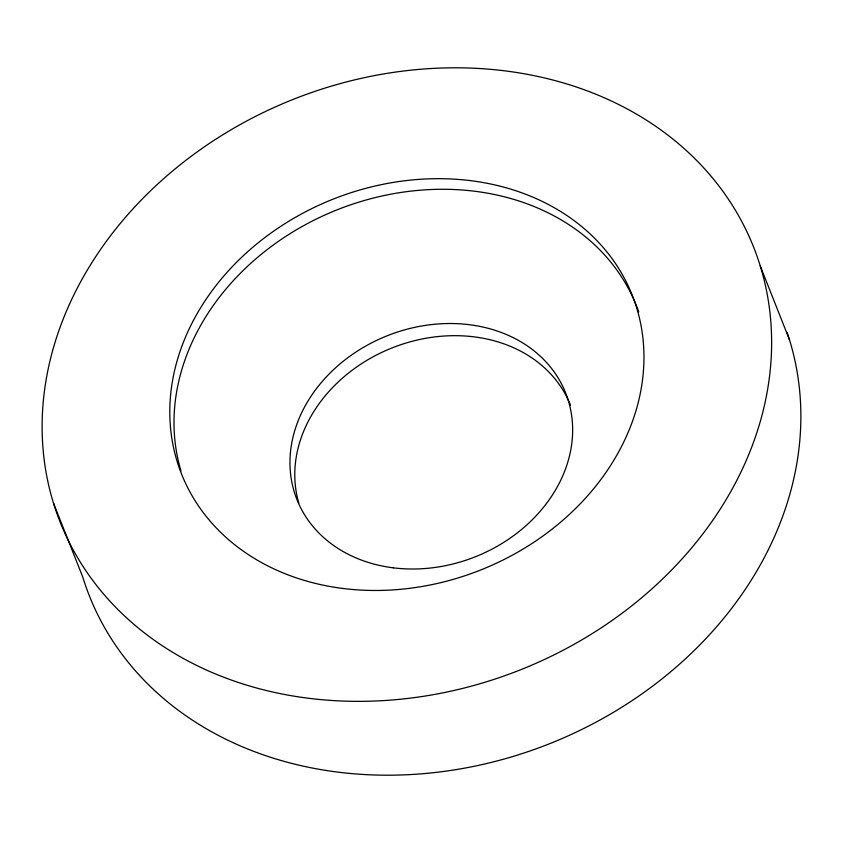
<?xml version="1.0" encoding="UTF-8"?>
<svg xmlns="http://www.w3.org/2000/svg" width="843" height="843" viewBox="0 0 843 843"><rect width="100%" height="100%" fill="white"/><g stroke="black" fill="none" stroke-linecap="round" stroke-linejoin="round"><path stroke-width="1.26" d="M760.249 265.977A372.996 307.021 -21.6 0 1 308.485 698.257A372.996 307.021 -21.6 0 1 151.898 189.496A372.996 307.021 -21.6 0 1 760.249 265.977L789.491 339.824M53.509 503.176L82.751 577.023A372.996 307.021 -21.6 0 0 531.027 750.618A372.996 307.021 -21.6 0 0 787.067 332.363M298.822 503.155A144.532 118.968 -21.6 0 1 397.38 345.893A144.532 118.968 -21.6 0 1 570.479 405.156M181.013 471.026A242.447 199.57 -21.6 0 1 349.329 205.27A242.447 199.57 -21.6 0 1 638.741 311.921M393.175 567.813A144.532 118.968 -21.6 0 0 568.235 400.299A144.532 118.968 -21.6 0 0 332.5 370.667A144.532 118.968 -21.6 0 0 393.175 567.813M342.922 588.467A242.447 199.57 -21.6 0 0 636.57 307.484A242.447 199.57 -21.6 0 0 241.14 257.779A242.447 199.57 -21.6 0 0 342.922 588.467"/></g></svg>
